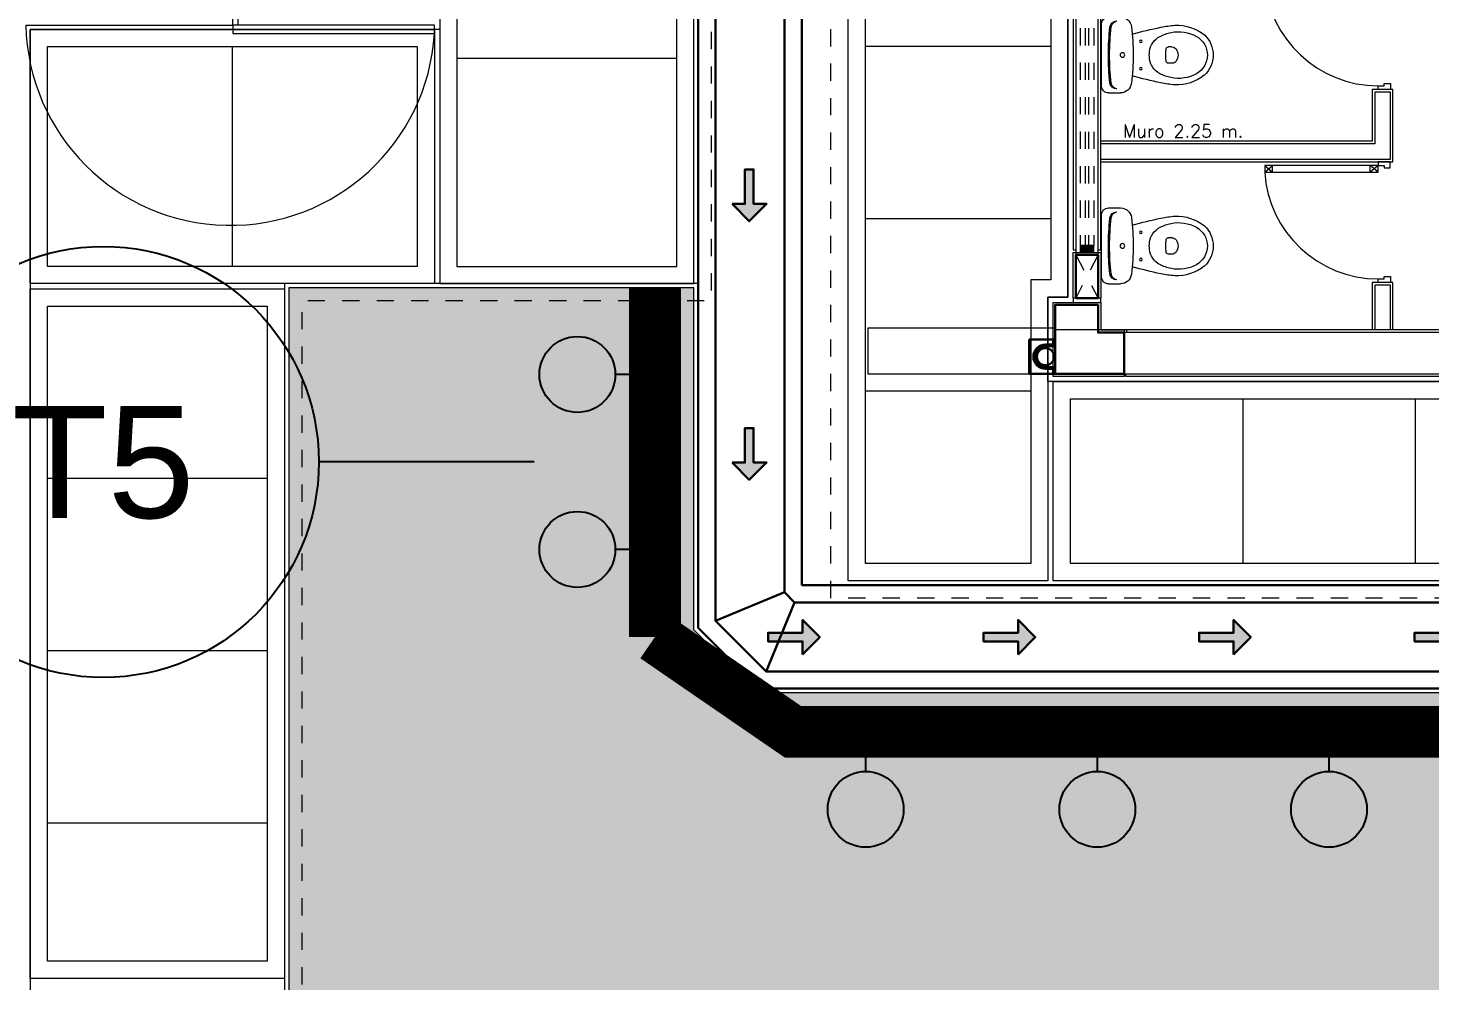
# Model space of a CAD drawing. Header units: metres. Extents: x 349703 to 349913, y 9282546 to 9282694.
# Drawn here: x 349729.72 to 349737.86, y 9282616.84 to 9282622.37 of the extents above; entities that cross this region are included whole.
import ezdxf
from ezdxf.enums import TextEntityAlignment as Align

# ---------------------------------------------------------------- set-up
doc = ezdxf.new("R2010")
doc.units = ezdxf.units.M
doc.header["$LTSCALE"] = 0.25
for name, pattern in [('01 nivel$0$HIDDEN2', [0.1875, 0.125, -0.0625]), ('DASHED2', [0.762, 0.635, -0.127]), ('HIDDEN', [0.375, 0.25, -0.125])]:
    doc.linetypes.add(name, pattern=pattern)
for name, color, linetype, lineweight in [('.', 7, 'Continuous', 0), ('0_ CUNETAS', 160, 'Continuous', 5), ('0_VANOS', 30, 'Continuous', 9), ('AREA-VERDE', 3, 'CONTINUOUS', 9), ('ARQ-FONDO', 253, 'CONTINUOUS', 9), ('CUNETAS-RED', 5, 'CONTINUOUS', 18), ('LLORAD-SIMB', 1, 'CONTINUOUS', 25), ('LLORAD-TEXTO', 1, 'CONTINUOUS', 25), ('LLORAD-TRAMO', 1, 'CONTINUOUS', 70), ('PUERTAS CESAR', 252, 'Continuous', 13)]:
    doc.layers.add(name, color=color, linetype=linetype, lineweight=lineweight)
doc.styles.get("Standard").update_dxf_attribs({"font": 'arial.ttf'})
doc.styles.add('TIPO ROMANS', font='romans.shx')

# ---------------------------------------------------------------- blocks, each defined once
blk = doc.blocks.new('SCL_COL REC_CA - SCL_COL REC_CA f_c_175kg_cm²_CN-1_0_13x0_25-4199369-2_N_T_N _0_00')
at = {"layer": 'ARQ-FONDO', "linetype": 'DASHED2', "ltscale": 0.1}
for p, q in [((0.065, -0.125), (-0.065, 0.125)), ((-0.065, -0.125), (0.065, 0.125))]:
    blk.add_line(p, q, dxfattribs=at)
at = {"layer": 'ARQ-FONDO', "lineweight": 30, "ltscale": 0.1}
blk.add_lwpolyline([(-0.065, 0.125), (-0.065, -0.125), (0.065, -0.125), (0.065, 0.125)], close=True, dxfattribs=at)
blk = doc.blocks.new('estructuras modulo baño')
at = {"layer": 'ARQ-FONDO'}
blk.add_line((374680.4222, 9249049.253), (374680.6622, 9249049.253), dxfattribs=at)
at = {"layer": 'ARQ-FONDO', "lineweight": 30}
blk.add_lwpolyline([(374680.4222, 9249049.653), (374680.8222, 9249049.653), (374680.8222, 9249049.403), (374680.6622, 9249049.403), (374680.6622, 9249049.253), (374680.4222, 9249049.253)], close=True, dxfattribs=at)
at = {"layer": 'ARQ-FONDO', "rotation": 89.99999999999991}
blk.add_blockref('SCL_COL REC_CA - SCL_COL REC_CA f_c_175kg_cm²_CN-1_0_13x0_25-4199369-2_N_T_N _0_00', (374680.9872, 9249049.468), dxfattribs=at)
blk = doc.blocks.new('*U668')
at = {"linetype": 'Continuous', "true_color": 0xbebebe}
for points in [[(3032.1314, 1351.1888), (3032.1314, 1351.2688), (3032.1714, 1351.2688), (3032.1714, 1351.1888)], [(3034.2314, 1351.1888), (3034.2314, 1351.2688), (3034.2714, 1351.2688), (3034.2714, 1351.1888)]]:
    blk.add_hatch(color=9, dxfattribs=at).paths.add_polyline_path(points)
at = {"layer": '0_VANOS', "linetype": 'Continuous'}
for p, q in [((3032.1314, 1351.2688), (3032.1714, 1351.2688)), ((3032.1314, 1351.2688), (3032.1314, 1351.1888)), ((3032.1714, 1351.2688), (3032.1714, 1351.1888)), ((3034.2314, 1351.1888), (3034.2314, 1351.2688)), ((3034.2314, 1351.2688), (3034.2714, 1351.2688)), ((3034.2714, 1351.2688), (3034.2714, 1351.1888)), ((3032.1714, 1351.1888), (3032.1314, 1351.1888)), ((3034.2714, 1351.1888), (3034.2314, 1351.1888))]:
    blk.add_line(p, q, dxfattribs=at)
at = {"layer": '0_VANOS', "linetype": '01 nivel$0$HIDDEN2', "ltscale": 0.5}
for p, q in [((3032.1708, 1351.2688), (3034.2308, 1351.2688)), ((3032.1714, 1351.2388), (3034.2314, 1351.2388)), ((3032.1714, 1351.2188), (3034.2314, 1351.2188)), ((3032.1714, 1351.1888), (3034.2314, 1351.1888))]:
    blk.add_line(p, q, dxfattribs=at)
at = {"layer": '0_VANOS', "linetype": '01 nivel$0$HIDDEN2'}
blk.add_line((3034.2314, 1351.2688), (3034.2714, 1351.2688), dxfattribs=at)
blk = doc.blocks.new('JUNTA 2.5CM.')
at = {"layer": 'ARQ-FONDO', "linetype": 'DASHED2', "ltscale": 0.1}
blk.add_lwpolyline([(374465.9966, 9249054.0961), (374466.0216, 9249054.0961), (374466.0216, 9249054.2561), (374465.9966, 9249054.2561)], close=True, dxfattribs=at)
blk = doc.blocks.new('f-flat-2-flat-1-flat-1')
at = {"layer": 'ARQ-FONDO'}
for p, q in [((251277.2971, 9335242.4856), (251277.2263, 9335242.4856)), ((251277.3366, 9335242.0852), (251277.3366, 9335242.446)), ((251276.9284, 9335242.313), (251276.9482, 9335242.3131)), ((251276.9284, 9335242.2182), (251276.9483, 9335242.2182)), ((251277.2971, 9335242.0457), (251277.2263, 9335242.0457))]:
    blk.add_line(p, q, dxfattribs=at)
for centre, radius in [((251277.1093, 9335242.3447), 0.00741), ((251277.216, 9335242.2656), 0.0133), ((251277.216, 9335242.2656), 0.0133), ((251277.1093, 9335242.1865), 0.00741)]:
    blk.add_circle(centre, radius, dxfattribs=at)
for centre, radius, start, end in [((251277.2263, 9335242.4223), 0.0633, 90.00514, 173.21209), ((251277.2971, 9335242.446), 0.0395, 0.00514, 90.00514), ((251276.9014, 9335242.1818), 0.257, 87.70231, 128.71828), ((251276.8908, 9335242.1875), 0.2135, 78.38563, 119.12129), ((251276.8664, 9335241.8472), 0.5931, 77.71448, 85.62574), ((251276.8841, 9335242.1546), 0.2471, 62.60247, 78.38563), ((251276.497, 9335240.0058), 2.4712, 74.46115, 78.43076), ((251278.5416, 9335242.2657), 1.3878, 173.21209, 186.7982), ((251277.2489, 9335242.4233), 0.0395, 6.27703, 90.00514), ((251277.2419, 9335242.4239), 0.0395, 6.21928, 79.7623), ((251275.8144, 9335242.2655), 1.4758, 353.67459, 6.32962), ((251275.8144, 9335242.2655), 1.4827, 353.73326, 6.27703), ((251276.8473, 9335242.2656), 0.1582, 132.44137, 227.56891), ((251276.8473, 9335242.2656), 0.1241, 119.12129, 240.889), ((251276.9284, 9335242.2834), 0.0297, 90.00514, 143.13525), ((251276.9482, 9335242.2982), 0.0148, 6.65431, 90.00514), ((251276.9452, 9335242.2725), 0.1143, 6.24706, 62.60247), ((251276.9521, 9335242.2656), 0.0593, 143.13525, 216.87504), ((251276.9284, 9335242.2478), 0.0297, 216.87504, 270.00514), ((251276.9482, 9335242.233), 0.0148, 270.00514, 353.35598), ((251276.6684, 9335242.2656), 0.2965, 353.35598, 6.65431), ((251276.9452, 9335242.2587), 0.1143, 297.40782, 353.76323), ((251276.8819, 9335242.2656), 0.1779, 353.76323, 6.24706), ((251276.9013, 9335242.3494), 0.257, 231.29201, 272.30798), ((251276.8908, 9335242.3437), 0.2135, 240.889, 281.62466), ((251276.8841, 9335242.3766), 0.2471, 281.62466, 297.40782), ((251276.4966, 9335244.5253), 2.4712, 281.57953, 285.54914), ((251276.8664, 9335242.684), 0.5931, 274.38455, 282.29581), ((251277.2263, 9335242.109), 0.0633, 186.7982, 270.00514), ((251277.2489, 9335242.108), 0.0395, 270.00514, 353.73326), ((251277.2419, 9335242.1073), 0.0395, 280.24799, 353.791), ((251277.2971, 9335242.0852), 0.0395, 270.00514, 0.00514)]:
    blk.add_arc(centre, radius, start, end, dxfattribs=at)
blk = doc.blocks.new('*U667')
at = {"layer": 'PUERTAS CESAR', "lineweight": 0}
for p, q in [((251808.1711, 9334837.0984), (251808.2167, 9334837.0596)), ((251808.1711, 9334837.0596), (251808.2167, 9334837.0984)), ((251808.2167, 9334837.0984), (251808.2167, 9334837.0596)), ((251808.8291, 9334837.0984), (251808.7835, 9334837.0596)), ((251808.8291, 9334837.0596), (251808.7835, 9334837.0984)), ((251808.7835, 9334837.0984), (251808.7835, 9334837.0596))]:
    blk.add_line(p, q, dxfattribs=at)
for points in [[(251808.1711, 9334837.7386), (251808.1711, 9334837.7176), (251808.1361, 9334837.7176), (251808.1361, 9334837.7036), (251808.1011, 9334837.7036), (251808.1011, 9334837.7386)], [(251808.1711, 9334837.0386), (251808.1711, 9334837.0596), (251808.1361, 9334837.0596), (251808.1361, 9334837.0736), (251808.1011, 9334837.0736), (251808.1011, 9334837.0386)], [(251808.1711, 9334837.0596), (251808.8291, 9334837.0596), (251808.8291, 9334837.0984), (251808.1711, 9334837.0984)]]:
    blk.add_lwpolyline(points, close=True, dxfattribs=at)
blk.add_arc((251808.1703, 9334837.0576), 0.6601, 3.54509, 89.92783, dxfattribs=at)
blk = doc.blocks.new('VEREDA BALÑO PUBLICO')
at = {"layer": 'ARQ-FONDO', "linetype": '01 nivel$0$HIDDEN2'}
blk.add_lwpolyline([(350159.1658, 9282605.3171), (350168.8658, 9282605.3171), (350168.8658, 9282594.7171), (350159.1658, 9282594.7171)], close=True, dxfattribs=at)
at = {"layer": 'ARQ-FONDO'}
for points in [[(350159.2658, 9282605.2171), (350163.2658, 9282605.2171), (350163.2658, 9282603.9421), (350160.9108, 9282603.9421), (350160.9108, 9282604.0581), (350160.4208, 9282604.0581), (350159.2658, 9282604.0581), (350159.2658, 9282605.2171)], [(350160.4208, 9282604.0281), (350160.4208, 9282600.0281), (350159.2658, 9282600.0281), (350159.2658, 9282604.0281), (350160.4208, 9282604.0281)]]:
    blk.add_lwpolyline(points, dxfattribs=at)
at = {"layer": 'ARQ-FONDO', "flags": 128}
for points in [[(350159.3658, 9282605.1171), (350163.1658, 9282605.1171), (350163.1658, 9282604.0421), (350161.0108, 9282604.0421), (350161.0108, 9282604.1581), (350160.4208, 9282604.1581), (350159.3658, 9282604.1581)], [(350160.3208, 9282603.9281), (350160.3208, 9282600.1281), (350159.3658, 9282600.1281), (350159.3658, 9282603.9281)]]:
    blk.add_lwpolyline(points, close=True, dxfattribs=at)
for points in [[(350160.3658, 9282604.1581), (350160.3658, 9282605.1171)], [(350161.3658, 9282604.0421), (350161.3658, 9282605.1171)], [(350162.3658, 9282604.0421), (350162.3658, 9282605.1171)], [(350160.3208, 9282602.9281), (350159.3658, 9282602.9281)], [(350160.3208, 9282601.9281), (350159.3658, 9282601.9281)]]:
    blk.add_lwpolyline(points, dxfattribs=at)
blk = doc.blocks.new('DQWJNDQW')
at = {"layer": 'ARQ-FONDO', "lineweight": 0}
for p, q in [((350163.3108, 9282603.8971), (350161.1558, 9282603.8971)), ((350161.1558, 9282603.7671), (350163.3108, 9282603.7671)), ((350160.4658, 9282603.6171), (350160.4658, 9282600.2171)), ((350160.7058, 9282600.2171), (350160.7058, 9282603.6171))]:
    blk.add_line(p, q, dxfattribs=at)
at = {"layer": 'ARQ-FONDO', "lineweight": 0, "ltscale": 2}
blk.add_lwpolyline([(350160.7308, 9282604.0171), (350160.7308, 9282605.1021), (350160.4658, 9282605.1021), (350160.4658, 9282594.8171), (350160.7308, 9282594.8171), (350160.7308, 9282596.0171), (350160.7208, 9282596.0171), (350160.7208, 9282604.0171), (350160.7308, 9282604.0171)], dxfattribs=at)
at = {"layer": 'ARQ-FONDO'}
blk.add_lwpolyline([(350160.4208, 9282595.9721), (350160.4208, 9282604.0581), (350160.9108, 9282604.0581), (350160.9108, 9282603.9421), (350163.5708, 9282603.9421)], dxfattribs=at)
at = {"layer": 'ARQ-FONDO', "lineweight": 0}
for points in [[(350160.4658, 9282603.6171), (350160.4508, 9282603.6171), (350160.4508, 9282604.0281), (350160.8808, 9282604.0281), (350160.8808, 9282603.7521), (350160.7208, 9282603.7521), (350160.7208, 9282603.6171), (350160.7058, 9282603.6171)], [(350163.2958, 9282603.8971), (350163.2958, 9282603.9121), (350161.1858, 9282603.9121), (350161.1858, 9282603.8971)], [(350161.1858, 9282603.7671), (350161.1858, 9282603.7521), (350163.2958, 9282603.7521), (350163.2958, 9282603.7671)], [(350161.6958, 9282603.7521), (350161.6958, 9282602.0572), (350162.1158, 9282602.0572), (350162.1158, 9282602.1772), (350161.8158, 9282602.1772), (350161.8158, 9282603.7521)], [(350161.7108, 9282603.7521), (350161.7108, 9282602.0722), (350162.1008, 9282602.0722), (350162.1008, 9282602.1622), (350161.8008, 9282602.1622), (350161.8008, 9282603.7521)], [(350160.4658, 9282600.2271), (350160.4508, 9282600.2271), (350160.4508, 9282603.6071), (350160.4658, 9282603.6071)], [(350160.7058, 9282600.2321), (350160.7208, 9282600.2321), (350160.7208, 9282603.6021), (350160.7058, 9282603.6021)], [(350160.7208, 9282602.0572), (350160.9958, 9282602.0572), (350160.9958, 9282602.1772), (350160.7208, 9282602.1772)], [(350160.7208, 9282602.0722), (350160.9808, 9282602.0722), (350160.9808, 9282602.1622), (350160.7208, 9282602.1622)]]:
    blk.add_lwpolyline(points, dxfattribs=at)
blk.add_lwpolyline([(350161.1708, 9282603.7521), (350160.9058, 9282603.7521), (350160.9058, 9282603.9121), (350161.1708, 9282603.9121)], close=True, dxfattribs=at)
at = {"layer": 'ARQ-FONDO'}
blk.add_blockref('VEREDA BALÑO PUBLICO', (0, 0), dxfattribs=at)
at = {"layer": 'ARQ-FONDO', "lineweight": 0}
for name, p in [('estructuras modulo baño', (-24519.9564, 33554.3641)), ('JUNTA 2.5CM.', (-24305.1158, 33549.656))]:
    blk.add_blockref(name, p, dxfattribs=at)
at = {"layer": 'ARQ-FONDO', "lineweight": 0, "xscale": -1}
for name, p, rotation in [('*U668', (353195.4404, 9281252.5992), 359.999920700898), ('f-flat-2-flat-1-flat-1', (-8985379.1582, 9042656.8291, 0), 269.9304597886377), ('f-flat-2-flat-1-flat-1', (-8985378.0507, 9042656.8291, 0), 269.9304597886377)]:
    blk.add_blockref(name, p, dxfattribs=dict(at, rotation=rotation))
at = {"layer": 'ARQ-FONDO', "lineweight": 0, "rotation": 90.06954021136214}
for p in [(9685297.4799, 9042123.8991, 0), (9685298.5999, 9042123.8991, 0)]:
    blk.add_blockref('*U667', p, dxfattribs=at)
at = {"layer": 'ARQ-FONDO', "lineweight": 0, "insert": (350161.8373, 9282603.2743), "char_height": 0.075, "width": 0.919944, "attachment_point": 8, "rotation": 269.99992, "style": 'TIPO ROMANS'}
blk.add_mtext('Muro 2.25 m.  ', dxfattribs=at)
blk = doc.blocks.new('vereda sumñdcjw')
at = {"layer": 'ARQ-FONDO', "flags": 128}
for points in [[(350088.3946, 9282377.6072), (350100.9754, 9282377.6072), (350100.9754, 9282359.5264), (350098.6004, 9282359.5264), (350098.6004, 9282346.1764), (350090.7696, 9282346.1764), (350090.7696, 9282359.5264), (350088.3946, 9282359.5264)], [(350102.35, 9282361.3572), (350101.0754, 9282361.3572), (350101.0754, 9282358.1518), (350102.35, 9282358.1518)], [(350098.6004, 9282359.5264), (350100.9454, 9282359.5264), (350100.9454, 9282358.0518), (350098.6004, 9282358.0518)], [(350098.7004, 9282359.4264), (350100.8454, 9282359.4264), (350100.8454, 9282358.1518), (350098.7004, 9282358.1518)], [(350098.7004, 9282357.9218), (350099.975, 9282357.9218), (350099.975, 9282354.1218), (350098.7004, 9282354.1218)]]:
    blk.add_lwpolyline(points, close=True, dxfattribs=at)
for points in [[(350102.45, 9282361.4572), (350100.9754, 9282361.4572), (350100.9754, 9282358.0518), (350102.45, 9282358.0518), (350102.45, 9282361.4572), (350102.45, 9282361.4572)], [(350099.7729, 9282358.1518), (350099.7729, 9282359.4264)], [(350102.35, 9282359.3572), (350101.0754, 9282359.3572)], [(350098.6004, 9282358.0218), (350100.075, 9282358.0218), (350100.075, 9282354.0218), (350098.6004, 9282354.0218), (350098.6004, 9282358.0218)], [(350099.975, 9282356.9218), (350098.7004, 9282356.9218)], [(350099.975, 9282355.9218), (350098.7004, 9282355.9218)], [(350099.975, 9282354.9218), (350098.7004, 9282354.9218)]]:
    blk.add_lwpolyline(points, dxfattribs=at)
blk = doc.blocks.new('1.20')
at = {"layer": 'ARQ-FONDO', "ltscale": 0.025}
blk.add_line((349690.029, 9282634.2128), (349689.989, 9282634.2128), dxfattribs=at)
blk.add_lwpolyline([(349690.029, 9282634.2128), (349690.029, 9282634.1128), (349689.999, 9282634.1128), (349689.999, 9282634.1628), (349689.989, 9282634.1628), (349689.989, 9282634.2128)], dxfattribs=at)
at = {"layer": 'ARQ-FONDO', "lineweight": 0, "ltscale": 0.7, "flags": 128}
blk.add_lwpolyline([(349688.799, 9282634.1128), (349689.999, 9282634.1128)], dxfattribs=at)
at = {"layer": 'ARQ-FONDO', "ltscale": 0.025}
blk.add_lwpolyline([(349689.999, 9282634.1128), (349689.999, 9282634.0628), (349691.169, 9282634.0628), (349691.169, 9282634.1128)], close=True, dxfattribs=at)
at = {"layer": 'ARQ-FONDO', "lineweight": 0, "ltscale": 0.7}
blk.add_arc((349689.985, 9282634.1372), 1.1863, 181.17942, 356.4034, dxfattribs=at)
blk = doc.blocks.new('sum y comedor varones')
at = {"layer": 'ARQ-FONDO'}
blk.add_blockref('1.20', (474.8483, -274.561), dxfattribs=at)
blk = doc.blocks.new('*U2179')
at = {"layer": '.', "lineweight": 30}
h = blk.add_hatch(color=1, dxfattribs=at)
h.dxf.hatch_style = 1
h.paths.add_polyline_path([(-0.025, -0.05), (-0.1, -0.05), (0, -0.15), (0.1, -0.05), (0.025, -0.05), (0.025, 0.15), (-0.025, 0.15)])
at = {"layer": '0_ CUNETAS', "color": 1, "lineweight": 30}
blk.add_lwpolyline([(-0.1, -0.05), (-0.025, -0.05), (-0.025, 0.15), (0.025, 0.15), (0.025, -0.05), (0.1, -0.05), (0, -0.15)], close=True, dxfattribs=at)
blk = doc.blocks.new('*U2189')
at = {"layer": '0_ CUNETAS', "color": 0, "linetype": 'ByBlock', "lineweight": -2, "transparency": 16777216}
for p in [(0, 1.5), (0, 0)]:
    blk.add_blockref('*U2179', p, dxfattribs=at)
blk = doc.blocks.new('*U2175')
at = {"layer": '.', "lineweight": 30}
h = blk.add_hatch(color=1, dxfattribs=at)
h.dxf.hatch_style = 1
h.paths.add_polyline_path([(-0.025, -0.05), (-0.1, -0.05), (0, -0.15), (0.1, -0.05), (0.025, -0.05), (0.025, 0.15), (-0.025, 0.15)])
at = {"layer": '0_ CUNETAS', "color": 1, "lineweight": 30}
blk.add_lwpolyline([(-0.1, -0.05), (-0.025, -0.05), (-0.025, 0.15), (0.025, 0.15), (0.025, -0.05), (0.1, -0.05), (0, -0.15)], close=True, dxfattribs=at)
blk = doc.blocks.new('*U2187')
at = {"layer": '0_ CUNETAS', "color": 0, "linetype": 'ByBlock', "lineweight": -2, "transparency": 16777216}
for p in [(0, 10), (0, 8.75), (0, 7.5), (0, 6.25)]:
    blk.add_blockref('*U2175', p, dxfattribs=at)
blk = doc.blocks.new('montante')
at = {"layer": 'ARQ-FONDO', "lineweight": 30}
for p, q in [((0.0455, 0.07), (0.0455, 0.095)), ((0, 0.07), (0.0455, 0.07)), ((0, 0.06), (0.0555, 0.06)), ((0, -0.06), (0.0555, -0.06)), ((0, -0.07), (0.0455, -0.07)), ((0.0455, -0.07), (0.0455, -0.095))]:
    blk.add_line(p, q, dxfattribs=at)
blk.add_lwpolyline([(-0.0945, 0.1), (-0.0945, -0.1), (0.0555, -0.1), (0.0555, 0.1)], close=True, dxfattribs=at)
blk.add_circle((0, 0), 0.05, dxfattribs=at)
for centre, radius, start, end in [((0.0505, 0.095), 0.005, 0, 180), ((0, 0), 0.07, 90, 270), ((0, 0), 0.06, 90, 270), ((0.0505, -0.095), 0.005, 180, 0)]:
    blk.add_arc(centre, radius, start, end, dxfattribs=at)
blk = doc.blocks.new('drenaje')
at = {"layer": 'CUNETAS-RED', "lineweight": 30}
for p, q in [((15.4554, -33.6182), (15.4554, -56.6458)), ((16.0554, -56.3973), (16.0554, -33.6182)), ((16.0554, -56.3973), (16.5029, -56.3973)), ((16.0554, -56.3973), (26.4985, -56.3973)), ((15.9554, -56.4387), (16.014, -56.4973)), ((16.014, -56.4973), (26.4571, -56.4973)), ((15.4554, -56.6458), (15.8069, -56.9973)), ((15.5554, -56.6044), (15.8483, -56.8973)), ((15.8483, -56.8973), (26.2914, -56.8973)), ((15.8069, -56.9973), (26.25, -56.9973))]:
    blk.add_line(p, q, dxfattribs=at)
at = {"layer": 'CUNETAS-RED', "lineweight": 30, "flags": 128}
blk.add_lwpolyline([(15.5554, -44.959), (15.5554, -33.7182), (15.9554, -33.7182), (15.9554, -56.4387), (15.5554, -56.6044)], close=True, dxfattribs=at)
for points in [[(16.014, -56.4973), (15.8483, -56.8973), (15.5554, -56.6044), (15.9554, -56.4387), (16.014, -56.4973), (15.8483, -56.8973)], [(16.014, -56.4973), (15.8483, -56.8973), (26.2914, -56.8973), (26.4571, -56.4973), (16.014, -56.4973)]]:
    blk.add_lwpolyline(points, dxfattribs=at)
at = {"layer": 'CUNETAS-RED', "lineweight": 0}
blk.add_blockref('*U2189', (15.751, -55.636), dxfattribs=at)
at = {"layer": 'CUNETAS-RED', "lineweight": 30}
blk.add_blockref('montante', (17.4691, -55.0719), dxfattribs=at)
at = {"layer": 'CUNETAS-RED', "lineweight": 0, "rotation": 90}
blk.add_blockref('*U2187', (26.01, -56.6988), dxfattribs=at)

msp = doc.modelspace()

# ---------------------------------------------------------------- hatches: boundary and pattern name
at = {"layer": 'AREA-VERDE', "lineweight": 0, "true_color": 0xc4e4b2, "transparency": 33554610}
h = msp.add_hatch(color=3, dxfattribs=at)
h.dxf.hatch_style = 1
h.paths.add_polyline_path([(349744.8805, 9282618.03), (349744.3953, 9282618.5151), (349733.9522, 9282618.5151), (349733.5859, 9282618.8815), (349733.5859, 9282620.8642), (349731.2363, 9282620.8642), (349731.2363, 9282609.065), (349737.8297, 9282609.065), (349737.8297, 9282614.6405), (349744.8805, 9282614.6405)])

# ---------------------------------------------------------------- linework, layer by layer
at = {"layer": 'ARQ-FONDO', "linetype": 'HIDDEN', "flags": 128}
msp.add_lwpolyline([(349717.9559, 9282642.0196), (349733.6859, 9282642.0196), (349733.6859, 9282620.7896), (349731.3109, 9282620.7896), (349731.3109, 9282607.4396), (349720.3309, 9282607.4396), (349720.3309, 9282620.7896), (349717.9559, 9282620.7896)], close=True, dxfattribs=at)
at = {"layer": 'ARQ-FONDO', "lineweight": 0}
msp.add_lwpolyline([(349733.6113, 9282620.8896), (349731.2109, 9282620.8896), (349731.2109, 9282609.0396), (349737.8551, 9282609.0396), (349737.8551, 9282614.6151), (349744.9059, 9282614.6151), (349744.9059, 9282618.0405), (349744.4059, 9282618.5405), (349733.9627, 9282618.5405), (349733.6113, 9282618.892), (349733.6113, 9282620.8896)], dxfattribs=at)
msp.add_lwpolyline([(349733.5859, 9282620.8642), (349731.2363, 9282620.8642), (349731.2363, 9282609.065), (349737.8297, 9282609.065), (349737.8297, 9282614.6405), (349744.8805, 9282614.6405), (349744.8805, 9282618.03), (349744.3953, 9282618.5151), (349733.9522, 9282618.5151), (349733.5859, 9282618.8815)], close=True, dxfattribs=at)
at = {"layer": 'LLORAD-SIMB'}
for p, q in [((349733.36, 9282620.3625), (349733.13, 9282620.3625)), ((349733.36, 9282619.3475), (349733.13, 9282619.3475)), ((349734.5819, 9282618.29), (349734.5819, 9282618.06)), ((349735.9256, 9282618.29), (349735.9256, 9282618.06)), ((349737.2694, 9282618.29), (349737.2694, 9282618.06))]:
    msp.add_line(p, q, dxfattribs=at)
for centre in [(349732.91, 9282620.3625), (349732.91, 9282619.3475), (349734.5819, 9282617.84), (349735.9256, 9282617.84), (349737.2694, 9282617.84)]:
    msp.add_circle(centre, 0.22, dxfattribs=at)
at = {"layer": 'LLORAD-TEXTO'}
msp.add_line((349732.66, 9282619.855), (349731.41, 9282619.855), dxfattribs=at)
msp.add_circle((349730.16, 9282619.855), 1.25, dxfattribs=at)
at = {"layer": 'LLORAD-TRAMO', "const_width": 0.3}
for points in [[(349733.36, 9282620.87), (349733.36, 9282620.6444), (349733.36, 9282620.4189), (349733.36, 9282620.1933), (349733.36, 9282619.9678), (349733.36, 9282619.7422), (349733.36, 9282619.5167), (349733.36, 9282619.2911), (349733.36, 9282619.0656), (349733.36, 9282618.84)], [(349733.36, 9282618.84), (349734.16, 9282618.29), (349734.41, 9282618.29), (349734.66, 9282618.29), (349734.91, 9282618.29), (349735.16, 9282618.29), (349735.41, 9282618.29), (349735.66, 9282618.29), (349735.91, 9282618.29), (349736.16, 9282618.29), (349736.41, 9282618.29), (349736.66, 9282618.29), (349736.91, 9282618.29), (349737.16, 9282618.29), (349737.41, 9282618.29), (349737.66, 9282618.29), (349737.91, 9282618.29), (349738.16, 9282618.29)]]:
    msp.add_lwpolyline(points, dxfattribs=at)

# ---------------------------------------------------------------- block references
at = {"layer": 'ARQ-FONDO'}
for name, p in [('vereda sumñdcjw', (-368.8641, 262.8378)), ('sum y comedor varones', (-433.9364, 262.8378))]:
    msp.add_blockref(name, p, dxfattribs=at)
at = {"layer": 'ARQ-FONDO', "rotation": 89.99999999999999}
msp.add_blockref('DQWJNDQW', (9632339.6976, 8932459.9001), dxfattribs=at)
at = {"layer": 'CUNETAS-RED', "lineweight": 30}
msp.add_blockref('drenaje', (349718.1559, 9282675.5378), dxfattribs=at)

# ---------------------------------------------------------------- texts
at = {"layer": 'LLORAD-TEXTO'}
msp.add_text('T5', height=0.65, dxfattribs=at).set_placement((349730.16, 9282619.855), align=Align.MIDDLE_CENTER)

doc.saveas('drawing.dxf')
